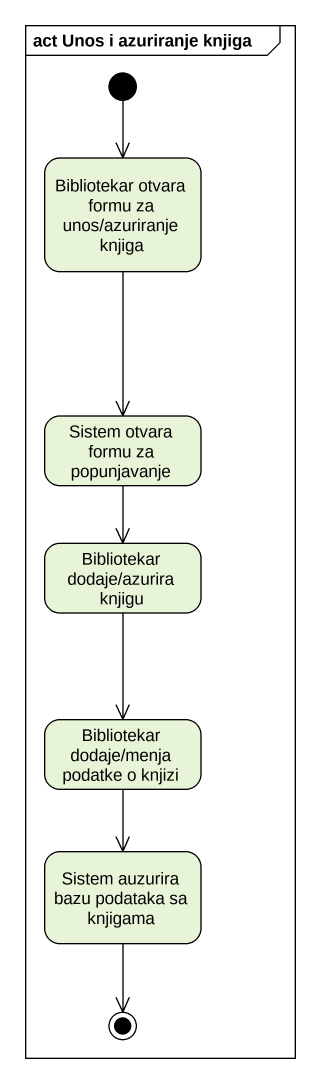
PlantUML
@startuml
mainframe act Unos i azuriranje knjiga
hide empty description
state "Bibliotekar otvara formu za unos/azuriranje knjiga" as Bibliotekar_otvara_formu_za
state "Sistem otvara formu za popunjavanje" as Sistem_otvara_formu_za
state "Bibliotekar dodaje/azurira knjigu" as Bibliotekar_dodaje_azurira
state "Bibliotekar dodaje/menja podatke o knjizi" as Bibliotekar_dodaje_menja
state "Sistem auzurira bazu podataka sa knjigama" as Sistem_auzurira_bazu
[*] --> Bibliotekar_otvara_formu_za
Bibliotekar_otvara_formu_za --> Sistem_otvara_formu_za
Sistem_otvara_formu_za --> Bibliotekar_dodaje_azurira
Bibliotekar_dodaje_azurira --> Bibliotekar_dodaje_menja
Bibliotekar_dodaje_menja --> Sistem_auzurira_bazu
Sistem_auzurira_bazu --> [*]
@enduml
